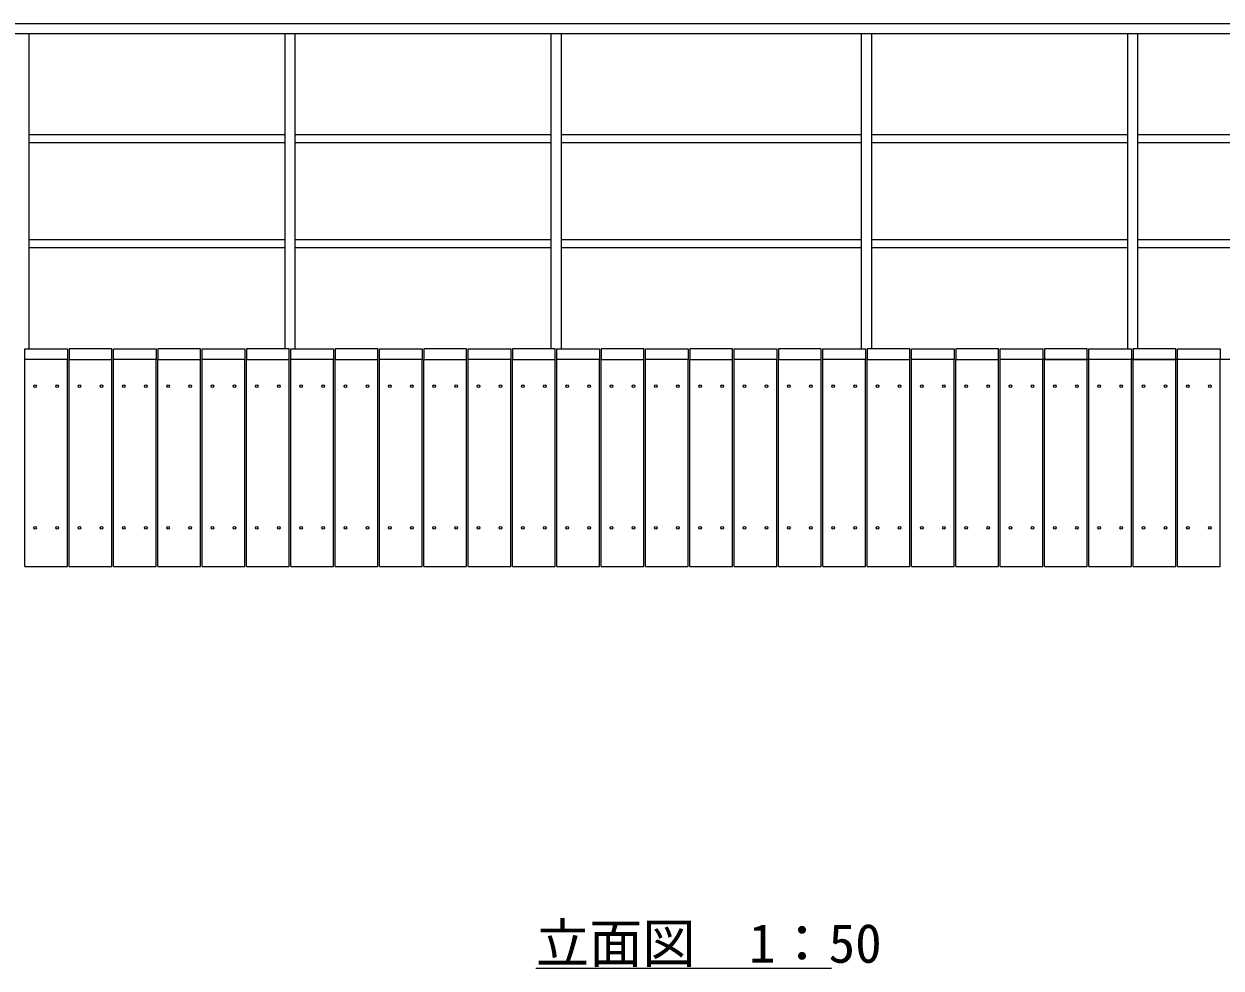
# Model space of a CAD drawing. Units: millimetres at full size; details may follow other scales. Extents: x 0 to 42000, y 0 to 29700.
# Drawn here: x 14862 to 18912, y 5013 to 8209 of the extents above; entities that cross this region are included whole.
import ezdxf
from ezdxf.enums import TextEntityAlignment as Align

# ---------------------------------------------------------------- set-up
doc = ezdxf.new("R2010")
doc.units = ezdxf.units.MM
doc.header["$LTSCALE"] = 100
doc.layers.add('D-STR', color=1, linetype='Continuous', lineweight=13)
doc.layers.add('D-STR-HTXT', color=7, linetype='Continuous', lineweight=13)
doc.styles.add('ＭＳ ゴシック', font='')
doc.styles.get('ＭＳ ゴシック').set_extended_font_data('MS Gothic')

msp = doc.modelspace()

# ---------------------------------------------------------------- linework, layer by layer
at = {"layer": 'D-STR'}
for p, q in [((22924.3, 8208.8), (11450.5, 8208.8)), ((22924.3, 8174.8), (11450.5, 8174.8)), ((14879.4, 8174.8), (14879.4, 7108.8)), ((15745.4, 8174.8), (15745.4, 7108.8)), ((15779.4, 8174.8), (15779.4, 7108.8)), ((16645.4, 8174.8), (16645.4, 7108.8)), ((16679.4, 8174.8), (16679.4, 7108.8)), ((17695.4, 8174.8), (17695.4, 7108.8)), ((17729.4, 8174.8), (17729.4, 7108.8)), ((18595.4, 8174.8), (18595.4, 7108.8)), ((18629.4, 8174.8), (18629.4, 7108.8)), ((15745.4, 7833.1), (14879, 7833.1)), ((16645.4, 7833.1), (15779, 7833.1)), ((17695.4, 7833.1), (16679.4, 7833.1)), ((18595.4, 7833.1), (17729, 7833.1)), ((19495.4, 7833.1), (18629, 7833.1)), ((15745.4, 7805.9), (14879, 7805.9)), ((16645.4, 7805.9), (15779, 7805.9)), ((17695.4, 7805.9), (16679.4, 7805.9)), ((18595.4, 7805.9), (17729, 7805.9)), ((19495.4, 7805.9), (18629, 7805.9)), ((15745.4, 7477.7), (14879, 7477.7)), ((16645.4, 7477.7), (15779, 7477.7)), ((17695.4, 7477.7), (16679.4, 7477.7)), ((18595.4, 7477.7), (17729, 7477.7)), ((19495.4, 7477.7), (18629, 7477.7)), ((15745.4, 7450.5), (14879, 7450.5)), ((16645.4, 7450.5), (15779, 7450.5)), ((17695.4, 7450.5), (16679.4, 7450.5)), ((18595.4, 7450.5), (17729, 7450.5)), ((19495.4, 7450.5), (18629, 7450.5)), ((14864.9, 6372.8), (14864.9, 7072.8)), ((15009.9, 6372.8), (15009.9, 7072.8)), ((15014.9, 6372.8), (15014.9, 7072.8)), ((15159.9, 6372.8), (15159.9, 7072.8)), ((15164.9, 6372.8), (15164.9, 7072.8)), ((15309.9, 6372.8), (15309.9, 7072.8)), ((15314.9, 6372.8), (15314.9, 7072.8)), ((15459.9, 6372.8), (15459.9, 7072.8)), ((15464.9, 6372.8), (15464.9, 7072.8)), ((15609.9, 6372.8), (15609.9, 7072.8)), ((15614.9, 6372.8), (15614.9, 7072.8)), ((15759.9, 6372.8), (15759.9, 7072.8)), ((15764.9, 6372.8), (15764.9, 7072.8)), ((15909.9, 6372.8), (15909.9, 7072.8)), ((15914.9, 6372.8), (15914.9, 7072.8)), ((16059.9, 6372.8), (16059.9, 7072.8)), ((16064.9, 6372.8), (16064.9, 7072.8)), ((16209.9, 6372.8), (16209.9, 7072.8)), ((16214.9, 6372.8), (16214.9, 7072.8)), ((16359.9, 6372.8), (16359.9, 7072.8)), ((16364.9, 6372.8), (16364.9, 7072.8)), ((16509.9, 6372.8), (16509.9, 7072.8)), ((16514.9, 6372.8), (16514.9, 7072.8)), ((16659.9, 6372.8), (16659.9, 7072.8)), ((16664.9, 6372.8), (16664.9, 7072.8)), ((16809.9, 6372.8), (16809.9, 7072.8)), ((16814.9, 6372.8), (16814.9, 7072.8)), ((16959.9, 6372.8), (16959.9, 7072.8)), ((16964.9, 6372.8), (16964.9, 7072.8)), ((17109.9, 6372.8), (17109.9, 7072.8)), ((17114.9, 6372.8), (17114.9, 7072.8)), ((17259.9, 6372.8), (17259.9, 7072.8)), ((17264.9, 6372.8), (17264.9, 7072.8)), ((17409.9, 6372.8), (17409.9, 7072.8)), ((17414.9, 6372.8), (17414.9, 7072.8)), ((17559.9, 6372.8), (17559.9, 7072.8)), ((17564.9, 6372.8), (17564.9, 7072.8)), ((17709.9, 6372.8), (17709.9, 7072.8)), ((17714.9, 6372.8), (17714.9, 7072.8)), ((17859.9, 6372.8), (17859.9, 7072.8)), ((17864.9, 6372.8), (17864.9, 7072.8)), ((18009.9, 6372.8), (18009.9, 7072.8)), ((18014.9, 6372.8), (18014.9, 7072.8)), ((18159.9, 6372.8), (18159.9, 7072.8)), ((18164.9, 6372.8), (18164.9, 7072.8)), ((19170.5, 7072.8), (18204.5, 7072.8)), ((18309.9, 6372.8), (18309.9, 7072.8)), ((18314.9, 6372.8), (18314.9, 7072.8)), ((18459.9, 6372.8), (18459.9, 7072.8)), ((18464.9, 6372.8), (18464.9, 7072.8)), ((18609.9, 6372.8), (18609.9, 7072.8)), ((18614.9, 6372.8), (18614.9, 7072.8)), ((18759.9, 6372.8), (18759.9, 7072.8)), ((18764.9, 6372.8), (18764.9, 7072.8)), ((18909.9, 6372.8), (18909.9, 7072.8)), ((14864.9, 6372.8), (15009.9, 6372.8)), ((15014.9, 6372.8), (15159.9, 6372.8)), ((15164.9, 6372.8), (15309.9, 6372.8)), ((15314.9, 6372.8), (15459.9, 6372.8)), ((15464.9, 6372.8), (15609.9, 6372.8)), ((15614.9, 6372.8), (15759.9, 6372.8)), ((15764.9, 6372.8), (15909.9, 6372.8)), ((15914.9, 6372.8), (16059.9, 6372.8)), ((16064.9, 6372.8), (16209.9, 6372.8)), ((16214.9, 6372.8), (16359.9, 6372.8)), ((16364.9, 6372.8), (16509.9, 6372.8)), ((16514.9, 6372.8), (16659.9, 6372.8)), ((16664.9, 6372.8), (16809.9, 6372.8)), ((16814.9, 6372.8), (16959.9, 6372.8)), ((16964.9, 6372.8), (17109.9, 6372.8)), ((17114.9, 6372.8), (17259.9, 6372.8)), ((17264.9, 6372.8), (17409.9, 6372.8)), ((17414.9, 6372.8), (17559.9, 6372.8)), ((17564.9, 6372.8), (17709.9, 6372.8)), ((17714.9, 6372.8), (17859.9, 6372.8)), ((17864.9, 6372.8), (18009.9, 6372.8)), ((18014.9, 6372.8), (18159.9, 6372.8)), ((18164.9, 6372.8), (18309.9, 6372.8)), ((18314.9, 6372.8), (18459.9, 6372.8)), ((18464.9, 6372.8), (18609.9, 6372.8)), ((18614.9, 6372.8), (18759.9, 6372.8)), ((18764.9, 6372.8), (18909.9, 6372.8))]:
    msp.add_line(p, q, dxfattribs=at)
for points in [[(15009.9, 7072.8), (14864.9, 7072.8), (14864.9, 7108.8), (15009.9, 7108.8)], [(15014.9, 7072.8), (15159.9, 7072.8), (15159.9, 7108.8), (15014.9, 7108.8)], [(15309.9, 7072.8), (15164.9, 7072.8), (15164.9, 7108.8), (15309.9, 7108.8)], [(15314.9, 7072.8), (15459.9, 7072.8), (15459.9, 7108.8), (15314.9, 7108.8)], [(15609.9, 7072.8), (15464.9, 7072.8), (15464.9, 7108.8), (15609.9, 7108.8)], [(15614.9, 7072.8), (15759.9, 7072.8), (15759.9, 7108.8), (15614.9, 7108.8)], [(15909.9, 7072.8), (15764.9, 7072.8), (15764.9, 7108.8), (15909.9, 7108.8)], [(15914.9, 7072.8), (16059.9, 7072.8), (16059.9, 7108.8), (15914.9, 7108.8)], [(16209.9, 7072.8), (16064.9, 7072.8), (16064.9, 7108.8), (16209.9, 7108.8)], [(16214.9, 7072.8), (16359.9, 7072.8), (16359.9, 7108.8), (16214.9, 7108.8)], [(16509.9, 7072.8), (16364.9, 7072.8), (16364.9, 7108.8), (16509.9, 7108.8)], [(16514.9, 7072.8), (16659.9, 7072.8), (16659.9, 7108.8), (16514.9, 7108.8)], [(16809.9, 7072.8), (16664.9, 7072.8), (16664.9, 7108.8), (16809.9, 7108.8)], [(16814.9, 7072.8), (16959.9, 7072.8), (16959.9, 7108.8), (16814.9, 7108.8)], [(17109.9, 7072.8), (16964.9, 7072.8), (16964.9, 7108.8), (17109.9, 7108.8)], [(17114.9, 7072.8), (17259.9, 7072.8), (17259.9, 7108.8), (17114.9, 7108.8)], [(17409.9, 7072.8), (17264.9, 7072.8), (17264.9, 7108.8), (17409.9, 7108.8)], [(17414.9, 7072.8), (17559.9, 7072.8), (17559.9, 7108.8), (17414.9, 7108.8)], [(17709.9, 7072.8), (17564.9, 7072.8), (17564.9, 7108.8), (17709.9, 7108.8)], [(17714.9, 7072.8), (17859.9, 7072.8), (17859.9, 7108.8), (17714.9, 7108.8)], [(18009.9, 7072.8), (17864.9, 7072.8), (17864.9, 7108.8), (18009.9, 7108.8)], [(18014.9, 7072.8), (18159.9, 7072.8), (18159.9, 7108.8), (18014.9, 7108.8)], [(18309.9, 7072.8), (18164.9, 7072.8), (18164.9, 7108.8), (18309.9, 7108.8)], [(18314.9, 7072.8), (18459.9, 7072.8), (18459.9, 7108.8), (18314.9, 7108.8)], [(18609.9, 7072.8), (18464.9, 7072.8), (18464.9, 7108.8), (18609.9, 7108.8)], [(18614.9, 7072.8), (18759.9, 7072.8), (18759.9, 7108.8), (18614.9, 7108.8)], [(18909.9, 7072.8), (18764.9, 7072.8), (18764.9, 7108.8), (18909.9, 7108.8)]]:
    msp.add_lwpolyline(points, close=True, dxfattribs=at)
for centre in [(14899.9, 6982.8), (14974.9, 6982.8), (15049.9, 6982.8), (15124.9, 6982.8), (15199.9, 6982.8), (15274.9, 6982.8), (15349.9, 6982.8), (15424.9, 6982.8), (15499.9, 6982.8), (15574.9, 6982.8), (15649.9, 6982.8), (15724.9, 6982.8), (15799.9, 6982.8), (15874.9, 6982.8), (15949.9, 6982.8), (16024.9, 6982.8), (16099.9, 6982.8), (16174.9, 6982.8), (16249.9, 6982.8), (16324.9, 6982.8), (16399.9, 6982.8), (16474.9, 6982.8), (16549.9, 6982.8), (16624.9, 6982.8), (16699.9, 6982.8), (16774.9, 6982.8), (16849.9, 6982.8), (16924.9, 6982.8), (16999.9, 6982.8), (17074.9, 6982.8), (17149.9, 6982.8), (17224.9, 6982.8), (17299.9, 6982.8), (17374.9, 6982.8), (17449.9, 6982.8), (17524.9, 6982.8), (17599.9, 6982.8), (17674.9, 6982.8), (17749.9, 6982.8), (17824.9, 6982.8), (17899.9, 6982.8), (17974.9, 6982.8), (18049.9, 6982.8), (18124.9, 6982.8), (18199.9, 6982.8), (18274.9, 6982.8), (18349.9, 6982.8), (18424.9, 6982.8), (18499.9, 6982.8), (18574.9, 6982.8), (18649.9, 6982.8), (18724.9, 6982.8), (18799.9, 6982.8), (18874.9, 6982.8), (14899.9, 6502.8), (14974.9, 6502.8), (15049.9, 6502.8), (15124.9, 6502.8), (15199.9, 6502.8), (15274.9, 6502.8), (15349.9, 6502.8), (15424.9, 6502.8), (15499.9, 6502.8), (15574.9, 6502.8), (15649.9, 6502.8), (15724.9, 6502.8), (15799.9, 6502.8), (15874.9, 6502.8), (15949.9, 6502.8), (16024.9, 6502.8), (16099.9, 6502.8), (16174.9, 6502.8), (16249.9, 6502.8), (16324.9, 6502.8), (16399.9, 6502.8), (16474.9, 6502.8), (16549.9, 6502.8), (16624.9, 6502.8), (16699.9, 6502.8), (16774.9, 6502.8), (16849.9, 6502.8), (16924.9, 6502.8), (16999.9, 6502.8), (17074.9, 6502.8), (17149.9, 6502.8), (17224.9, 6502.8), (17299.9, 6502.8), (17374.9, 6502.8), (17449.9, 6502.8), (17524.9, 6502.8), (17599.9, 6502.8), (17674.9, 6502.8), (17749.9, 6502.8), (17824.9, 6502.8), (17899.9, 6502.8), (17974.9, 6502.8), (18049.9, 6502.8), (18124.9, 6502.8), (18199.9, 6502.8), (18274.9, 6502.8), (18349.9, 6502.8), (18424.9, 6502.8), (18499.9, 6502.8), (18574.9, 6502.8), (18649.9, 6502.8), (18724.9, 6502.8), (18799.9, 6502.8), (18874.9, 6502.8)]:
    msp.add_circle(centre, 4.5, dxfattribs=at)
at = {"layer": 'D-STR-HTXT'}
msp.add_line((16594.7, 5013), (17594.7, 5013), dxfattribs=at)

# ---------------------------------------------------------------- texts
at = {"layer": 'D-STR-HTXT', "style": 'ＭＳ ゴシック'}
msp.add_text('立面図\u30001：50', height=132, dxfattribs=at).set_placement((16594.7, 5163), align=Align.TOP_LEFT)

doc.saveas('drawing.dxf')
